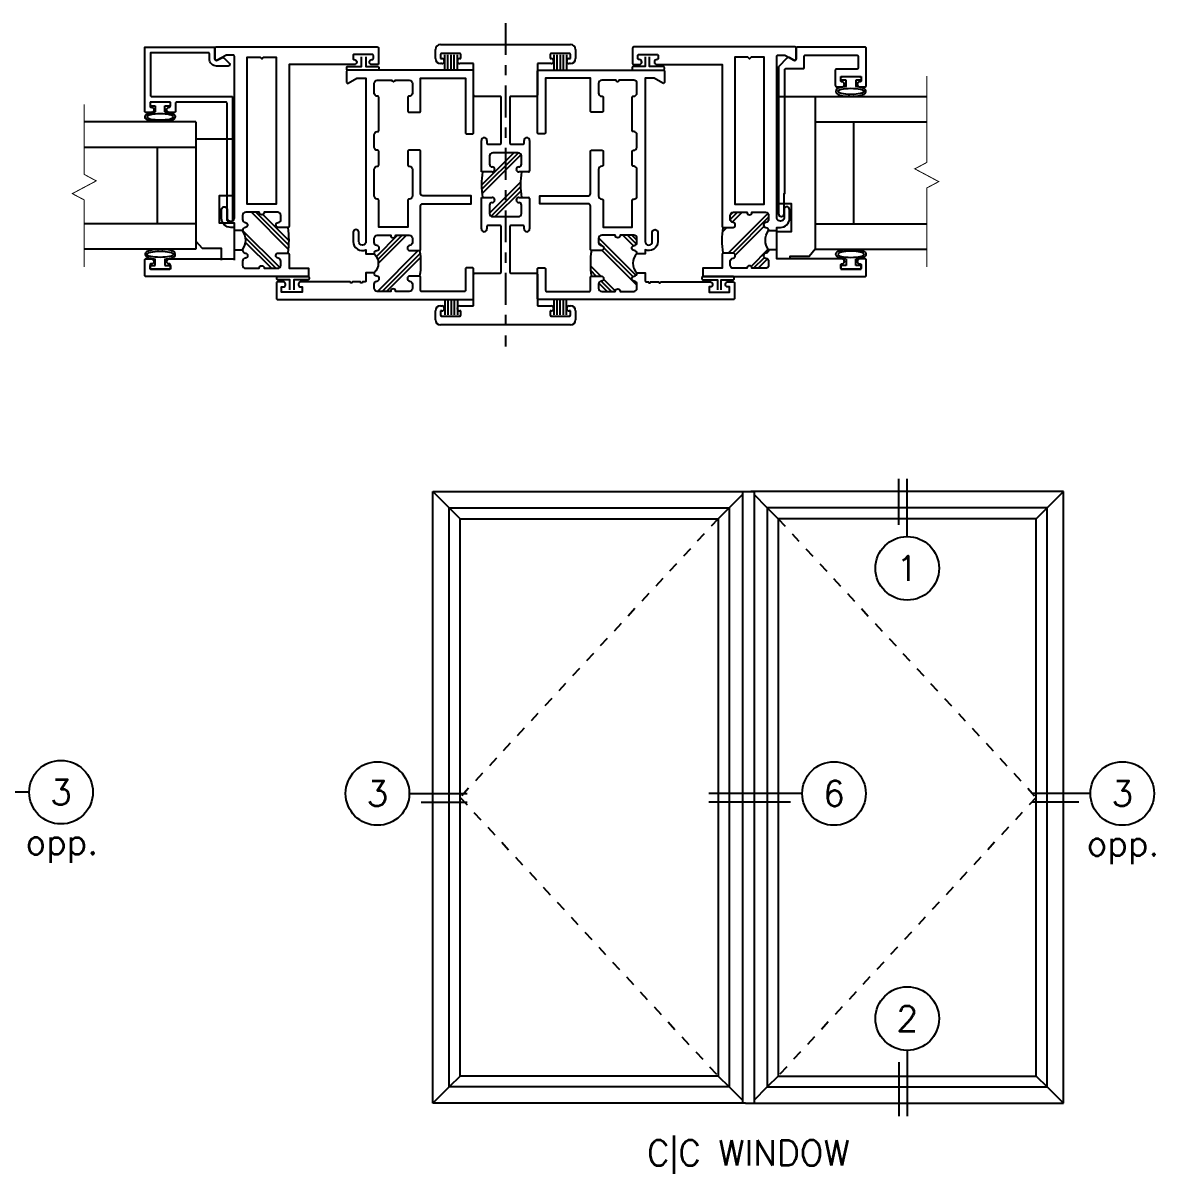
# Model space of a CAD drawing. Extents: x -2.1 to 55.9, y -1 to 38.1.
# Drawn here: x 16.57 to 27.67, y -0.98 to 10.3 of the extents above; entities that cross this region are included whole.
import ezdxf
from ezdxf.enums import TextEntityAlignment as Align

# ---------------------------------------------------------------- set-up
doc = ezdxf.new("R2010")
doc.units = 0
doc.header["$LTSCALE"] = 0.25
doc.header["$MEASUREMENT"] = 0
doc.linetypes.add('CENTER', pattern=[2, 1.25, -0.25, 0.25, -0.25])
doc.linetypes.add('HIDDEN', pattern=[0.375, 0.25, -0.125])
doc.layers.get('0').update_dxf_attribs({"linetype": 'CONTINUOUS'})
for name, color, linetype in [('CENTERLINE', 40, 'CENTER'), ('DIM', 7, 'CONTINUOUS'), ('ELEV_FRAME', 1, 'CONTINUOUS'), ('ELEV_VENT', 5, 'CONTINUOUS'), ('FRAME', 1, 'CONTINUOUS'), ('GLASS', 7, 'CONTINUOUS'), ('MISC', 7, 'CONTINUOUS'), ('SEAL', 7, 'CONTINUOUS'), ('TEXT', 7, 'CONTINUOUS'), ('VENT', 5, 'CONTINUOUS')]:
    doc.layers.add(name, color=color, linetype=linetype)
doc.styles.get("Standard").update_dxf_attribs({"font": 'simplex.shx'})

# ---------------------------------------------------------------- blocks, each defined once
blk = doc.blocks.new('05P86-BLOCK-IG')
h = blk.add_hatch()
h.set_pattern_fill('PLAST', angle=45, style=0)
h.paths.add_polyline_path([(0.544, 1.12, -1), (0.544, 1.17), (0.544, 1.302, 0.414214), (0.512, 1.333), (0.474, 1.333, 0.38311), (0.443, 1.305, -0.947716), (0.393, 1.308), (0.393, 1.403, 0.081165), (0.143, 1.403), (0.143, 1.308, -0.947716), (0.094, 1.305, 0.38311), (0.063, 1.333), (0.024, 1.333, 0.414214), (-0.007, 1.302), (-0.007, 1.17, -1), (-0.007, 1.12), (-0.007, 0.988, 0.414214), (0.024, 0.957), (0.063, 0.957, 0.38311), (0.094, 0.985, -0.898027), (0.143, 0.985, 0.38311), (0.174, 0.957, -0.436275), (0.363, 0.957, 0.38311), (0.394, 0.985, -0.898027), (0.443, 0.985, 0.38311), (0.474, 0.957), (0.512, 0.957, 0.414214), (0.544, 0.988)])
for points in [[(0.003, 1.852, 0.414214), (-0.007, 1.842), (-0.007, 1.423, 0.414214), (0.003, 1.413), (0.134, 1.413, -0.414214), (0.143, 1.403), (0.143, 1.308, -0.947716), (0.094, 1.305, 0.38311), (0.063, 1.333), (0.024, 1.333, 0.414214), (-0.007, 1.302), (-0.007, 1.17, -1), (-0.007, 1.12), (-0.007, 0.988, 0.414214), (0.024, 0.957), (0.063, 0.957, 0.38311), (0.094, 0.985, -0.898027), (0.143, 0.985, 0.38311), (0.174, 0.957), (0.174, 0.877), (0.097, 0.877, 0.414214), (0.086, 0.867), (0.086, 0.847, -0.331679), (0.084, 0.843, 0.745356), (0.084, 0.824, -0.331679), (0.086, 0.82), (0.086, 0.747, -0.331679), (0.084, 0.743, 0.745356), (0.084, 0.724, -0.331679), (0.086, 0.72), (0.086, 0.244, -1.19356), (0.037, 0.244), (0.037, 0.25), (-0.014, 0.25), (-0.014, 0.05), (0.037, 0.05), (0.037, 0.074, -0.596863), (0.086, 0.074), (0.086, 0.01, -0.414214), (0.076, 0), (-0.076, 0, -0.414214), (-0.087, 0.01), (-0.087, 1.922, -0.414214), (-0.076, 1.932), (0.215, 1.932, -0.414214), (0.226, 1.922), (0.226, 1.862, -0.414214), (0.215, 1.852)], [(1.377, 1.298, -0.414214), (1.367, 1.288), (1.23, 1.288, -0.414214), (1.221, 1.298), (1.221, 1.302, 0.414214), (1.19, 1.333), (0.93, 1.333, 0.414214), (0.898, 1.302), (0.898, 1.298, -0.414214), (0.889, 1.288), (0.623, 1.288), (0.623, 1.002), (0.889, 1.002, -0.414214), (0.898, 0.992), (0.898, 0.988, 0.414214), (0.93, 0.957), (1.19, 0.957, 0.414214), (1.221, 0.988), (1.221, 0.992, -0.414214), (1.23, 1.002), (1.367, 1.002, -0.414214), (1.377, 0.992), (1.377, 0.988, 0.414214), (1.407, 0.957), (1.529, 0.957, 0.414214), (1.56, 0.988), (1.56, 0.992, -0.414214), (1.569, 1.002), (1.897, 1.002, -0.414214), (1.907, 0.992), (1.907, 0.988, 0.414214), (1.938, 0.957), (2.032, 0.957, 0.414214), (2.064, 0.988), (2.064, 1.132, -1), (2.064, 1.162), (2.064, 1.302, 0.414214), (2.032, 1.333), (1.938, 1.333, 0.414214), (1.907, 1.302), (1.907, 1.298, -0.414214), (1.897, 1.288), (1.76, 1.288, -0.414214), (1.75, 1.298), (1.75, 1.403, -0.414214), (1.76, 1.413), (2.084, 1.413), (2.084, 1.852), (1.549, 1.852, -0.414214), (1.539, 1.862), (1.539, 1.922, -0.414214), (1.549, 1.932), (2.154, 1.932, -0.414214), (2.163, 1.922), (2.163, 0.697, -0.414214), (2.154, 0.687), (2.042, 0.687, -0.57735), (2.034, 0.702), (2.084, 0.788), (2.084, 0.877), (0.483, 0.877, 1), (0.483, 0.806), (0.567, 0.806, -1.178959), (0.567, 0.752), (0.483, 0.752, -0.536675), (0.401, 0.877), (0.363, 0.877), (0.363, 0.957, 0.38311), (0.394, 0.985, -0.898027), (0.443, 0.985, 0.38311), (0.474, 0.957), (0.512, 0.957, 0.414214), (0.544, 0.988), (0.544, 1.12, -1), (0.544, 1.17), (0.544, 1.302, 0.414214), (0.512, 1.333), (0.474, 1.333, 0.38311), (0.443, 1.305, -0.947716), (0.393, 1.308), (0.393, 1.403, -0.414214), (0.404, 1.413), (0.832, 1.413, 0.414214), (0.852, 1.433), (0.852, 1.909), (0.932, 1.909), (0.932, 1.433, 0.414214), (0.952, 1.413), (1.367, 1.413, -0.414214), (1.377, 1.403)]]:
    blk.add_lwpolyline(points, format="xyb", close=True)
at = {"color": 7}
for centre, radius, start, end in [((0.269, 0.638), 0.775, 80.7195, 99.2805), ((0.269, 0.869), 0.129, 42.8591, 137.1409)]:
    blk.add_arc(centre, radius, start, end, dxfattribs=at)
blk = doc.blocks.new('05P11-Z-BAR')
h = blk.add_hatch()
h.set_pattern_fill('PLAST', angle=45, style=0)
h.set_pattern_definition([(45, (-0.3846, -1e-07), (-0.176777, 0.176777), []), (45, (-0.4067, 0.0221), (-0.176777, 0.176777), []), (45, (-0.4288, 0.0442), (-0.176777, 0.176777), [])])
h.paths.add_polyline_path([(0.006, 1.12, -0.414214), (-0.018, 1.145, -0.414214), (0.006, 1.17), (0.006, 1.302, 0.414214), (-0.025, 1.333), (-0.063, 1.333, 0.38311), (-0.094, 1.305, -0.947716), (-0.143, 1.308), (-0.143, 1.403, 0.087329), (-0.394, 1.403), (-0.394, 1.308, -1), (-0.443, 1.308, 0.352985), (-0.473, 1.333), (-0.512, 1.333, 0.414214), (-0.544, 1.302), (-0.544, 1.17, -0.414214), (-0.518, 1.145, -0.414214), (-0.544, 1.12), (-0.544, 0.988, 0.414214), (-0.512, 0.957), (-0.474, 0.957, 0.38311), (-0.443, 0.985, -0.898027), (-0.394, 0.985, 0.38311), (-0.363, 0.957, -0.325577), (-0.174, 0.957, 0.363634), (-0.143, 0.982, -0.947716), (-0.094, 0.985, 0.38311), (-0.063, 0.957), (-0.025, 0.957, 0.414214), (0.006, 0.988)])
blk.add_line((-0.087, 0.877), (-0.087, 0.877))
for points in [[(-2.164, 2.28, -0.414214), (-2.154, 2.29), (-2.001, 2.29, -0.414214), (-1.991, 2.28), (-1.991, 2.226, -1), (-2.041, 2.226), (-2.041, 2.23, 0.414214), (-2.051, 2.24), (-2.081, 2.24, 0.414214), (-2.091, 2.23), (-2.091, 2.05, 0.414214), (-2.081, 2.04), (-2.051, 2.04, 0.414214), (-2.041, 2.05), (-2.041, 2.051, -1), (-1.991, 2.051), (-1.991, 1.413), (-0.403, 1.413, -0.414214), (-0.394, 1.403), (-0.394, 1.306, -0.888834), (-0.443, 1.306, 0.377258), (-0.474, 1.333), (-0.512, 1.333, 0.414214), (-0.544, 1.302), (-0.544, 1.17, -1), (-0.544, 1.12), (-0.544, 0.988, 0.414214), (-0.512, 0.957), (-0.474, 0.957, 0.383109), (-0.443, 0.985, -0.898027), (-0.394, 0.985, 0.38311), (-0.363, 0.957), (-0.363, 0.877), (-0.394, 0.877), (-0.394, 0.842, -0.414214), (-0.483, 0.752), (-0.571, 0.752, -1), (-0.571, 0.806), (-0.486, 0.806, 0.859155), (-0.486, 0.877), (-2.074, 0.877, 0.414214), (-2.084, 0.867), (-2.084, 0.797, 0.131652), (-2.082, 0.792), (-2.035, 0.709, -0.577353), (-2.048, 0.687), (-2.154, 0.687, -0.414214), (-2.164, 0.697), (-2.164, 2.28)], [(-0.025, 0.957, 0.414214), (0.006, 0.988), (0.006, 1.12, -1), (0.006, 1.17), (0.006, 1.302, 0.414214), (-0.025, 1.333), (-0.063, 1.333, 0.38311), (-0.094, 1.305, -0.947716), (-0.143, 1.308), (-0.143, 1.403, -0.414214), (-0.133, 1.413), (0.006, 1.413), (0.006, 1.603), (0.086, 1.603), (0.086, 0.01, -0.414214), (0.077, 0), (-0.077, 0, -0.414214), (-0.087, 0.01), (-0.087, 0.064, -1), (-0.037, 0.064), (-0.037, 0.06, 0.414214), (-0.027, 0.05), (0.003, 0.05, 0.414214), (0.014, 0.06), (0.014, 0.24, 0.414214), (0.003, 0.25), (-0.027, 0.25, 0.414214), (-0.037, 0.24), (-0.037, 0.239, -1), (-0.087, 0.239), (-0.087, 0.877), (-0.174, 0.877), (-0.174, 0.957, 0.363634), (-0.143, 0.982, -0.947716), (-0.094, 0.985, 0.38311), (-0.063, 0.957), (-0.025, 0.957)]]:
    blk.add_lwpolyline(points, format="xyb")
blk.add_lwpolyline([(-2.063, 1.16), (-2.063, 1.288), (-0.623, 1.288), (-0.623, 1.002), (-2.063, 1.002), (-2.063, 1.129), (-2.048, 1.145)], close=True)
at = {"color": 7}
for centre, radius, start, end in [((-0.269, 0.638), 0.775, 80.7195, 99.2805), ((-0.269, 0.828), 0.16, 53.9319, 126.0681)]:
    blk.add_arc(centre, radius, start, end, dxfattribs=at)
blk = doc.blocks.new('05P10-1.5in_GLASS_STOP')
for p, q in [((-1.838, 0.25), (-1.873, 0.25)), ((-1.873, 0.25), (-1.873, 0.05)), ((-1.838, 0.197), (-1.838, 0.25)), ((-0.022, 0.197), (-0.022, 0.25)), ((-0.022, 0.25), (0.013, 0.25)), ((0.013, 0.25), (0.013, 0.05)), ((-1.776, 0.197), (-1.838, 0.197)), ((-0.084, 0.197), (-0.022, 0.197)), ((-1.873, 0.05), (-1.838, 0.05)), ((-1.838, 0.05), (-1.838, 0.102)), ((-1.838, 0.102), (-1.776, 0.102)), ((-0.022, 0.102), (-0.084, 0.102)), ((-0.022, 0.05), (-0.022, 0.102)), ((0.013, 0.05), (-0.022, 0.05))]:
    blk.add_line(p, q)
blk.add_lwpolyline([(-1.823, 0.239), (-1.823, 0.24, 0.414214), (-1.833, 0.25), (-1.858, 0.25, 0.414214), (-1.873, 0.235), (-1.873, 0.065, 0.414214), (-1.858, 0.05), (-1.833, 0.05, 0.414214), (-1.823, 0.06), (-1.823, 0.064, -0.414214), (-1.799, 0.089), (-1.798, 0.089, -0.414214), (-1.773, 0.064), (-1.773, 0.015, -0.414214), (-1.788, 0), (-2.153, 0, -0.414214), (-2.163, 0.01), (-2.163, 0.677, -0.414214), (-2.153, 0.687), (-2.047, 0.687, 0.57735), (-2.035, 0.709), (-2.057, 0.748, -0.339454), (-2.053, 0.778), (-1.974, 0.857, -0.198912), (-1.967, 0.86), (-0.529, 0.86, -0.414214), (-0.502, 0.833), (-0.502, 0.832, -0.414214), (-0.529, 0.805), (-0.727, 0.805), (-0.727, 0.798), (-1.942, 0.798, 0.414214), (-1.952, 0.788), (-1.952, 0.617, -0.414214), (-1.962, 0.607), (-2.073, 0.607, 0.414214), (-2.083, 0.597), (-2.083, 0.09, 0.414214), (-2.073, 0.08), (-1.956, 0.08, 0.414214), (-1.946, 0.09), (-1.946, 0.293, -0.414214), (-1.936, 0.303), (-1.788, 0.303, -0.414214), (-1.773, 0.288), (-1.773, 0.239, -0.414214), (-1.798, 0.214), (-1.799, 0.214, -0.414214)], format="xyb", close=True)
at = {"extrusion": (0, 0, -1)}
blk.add_ellipse((-1.729, 0.15), major_axis=(0, 0.129), ratio=0.232303, dxfattribs=at)
blk.add_ellipse((-0.131, 0.15), major_axis=(0, 0.129), ratio=0.232303)
for points in [[(-1.776, 0.197), (-1.774, 0.219), (-1.771, 0.239), (-1.762, 0.269), (-1.758, 0.28), (-1.745, 0.294), (-1.737, 0.298), (-1.729, 0.298), (-1.718, 0.298), (-1.71, 0.292), (-1.701, 0.279), (-1.697, 0.272), (-1.687, 0.244), (-1.683, 0.215), (-1.678, 0.136), (-1.682, 0.085), (-1.694, 0.034), (-1.698, 0.022), (-1.714, 0.005), (-1.728, 0), (-1.749, 0.008), (-1.754, 0.016), (-1.762, 0.032), (-1.765, 0.041), (-1.772, 0.067), (-1.774, 0.084), (-1.776, 0.102)], [(-0.084, 0.197), (-0.086, 0.219), (-0.089, 0.239), (-0.098, 0.269), (-0.102, 0.28), (-0.115, 0.294), (-0.123, 0.298), (-0.131, 0.298), (-0.142, 0.298), (-0.15, 0.292), (-0.159, 0.279), (-0.163, 0.272), (-0.173, 0.244), (-0.177, 0.215), (-0.182, 0.136), (-0.178, 0.085), (-0.166, 0.034), (-0.162, 0.022), (-0.146, 0.005), (-0.132, 0), (-0.111, 0.008), (-0.106, 0.016), (-0.098, 0.032), (-0.095, 0.041), (-0.088, 0.067), (-0.086, 0.084), (-0.084, 0.102)]]:
    blk.add_open_spline(points, degree=3, knots=[5.075676, 5.075676, 5.075676, 5.075676, 5.596595, 5.596595, 6.055763, 6.055763, 6.283185, 6.283185, 6.283185, 6.572914, 6.572914, 6.862642, 6.862642, 7.608886, 7.608886, 8.676451, 8.676451, 9.18434, 9.18434, 9.518242, 9.518242, 9.852144, 9.852144, 10.186046, 10.186046, 10.631436, 10.631436, 10.631436, 10.631436])
blk = doc.blocks.new('05P94 I-MULL')
h = blk.add_hatch()
h.set_pattern_fill('PLAST', angle=45, style=0)
h.set_pattern_definition([(45, (-7.51987, -8.9998), (-0.1767767, 0.1767767), []), (45, (-7.54197, -8.9777), (-0.1767767, 0.1767767), []), (45, (-7.56406, -8.9556), (-0.1767767, 0.1767767), [])])
h.paths.add_polyline_path([(0.156, 1.4895, 0.4142136), (0.146, 1.4995), (0.1309, 1.4995, -0.4142136), (0.106, 1.5244), (0.106, 1.5246, -0.4142136), (0.1309, 1.5495), (0.131, 1.5495, 0.4142136), (0.156, 1.5745), (0.156, 1.6565, 0.4142136), (0.125, 1.6875), (0, 1.6875), (-0.125, 1.6875, 0.4142136), (-0.156, 1.6565), (-0.156, 1.5745, 0.4142136), (-0.131, 1.5495), (-0.1309, 1.5495, -0.4142136), (-0.106, 1.5246), (-0.106, 1.5244, -0.4142136), (-0.1309, 1.4995), (-0.226, 1.4995, 0.0811649), (-0.226, 1.2495), (-0.1309, 1.2495, -0.4142136), (-0.106, 1.2246), (-0.106, 1.2244, -0.4142136), (-0.1309, 1.1995), (-0.131, 1.1995, 0.4142136), (-0.156, 1.1745), (-0.156, 1.0925, 0.4142136), (-0.125, 1.0615), (0, 1.0615), (0.125, 1.0615, 0.4142136), (0.156, 1.0925), (0.156, 1.1745, 0.4142136), (0.131, 1.1995), (0.1309, 1.1995, -0.4142136), (0.106, 1.2244), (0.106, 1.2246, -0.4142136), (0.1309, 1.2495), (0.146, 1.2495, 0.4142136), (0.156, 1.2595, -0.0888896)])
for p, q in [((-0.637, 2.749), (0, 2.749)), ((0, 2.749), (0.637, 2.749)), ((-0.687, 2.612), (-0.687, 2.699)), ((-0.637, 2.652), (-0.637, 2.612)), ((-0.637, 2.612), (-0.6229, 2.612)), ((-0.447, 2.662), (-0.627, 2.662)), ((-0.4481, 2.612), (-0.437, 2.612)), ((-0.437, 2.612), (-0.437, 2.652)), ((0.437, 2.652), (0.437, 2.612)), ((0.437, 2.612), (0.4481, 2.612)), ((0.627, 2.662), (0.447, 2.662)), ((0.6229, 2.612), (0.637, 2.612)), ((0.637, 2.612), (0.637, 2.652)), ((0.687, 2.699), (0.687, 2.612)), ((-0.6229, 2.562), (-0.637, 2.562)), ((-0.598, 2.5871), (-0.598, 2.5869)), ((-0.473, 2.5869), (-0.473, 2.5871)), ((-0.313, 2.562), (-0.4481, 2.562)), ((-0.313, 2.251), (-0.313, 2.562)), ((0.4481, 2.562), (0.313, 2.562)), ((0.313, 2.562), (0.313, 2.251)), ((0.473, 2.5871), (0.473, 2.5869)), ((0.598, 2.5869), (0.598, 2.5871)), ((0.637, 2.562), (0.6229, 2.562)), ((-0.053, 2.241), (-0.303, 2.241)), ((-0.043, 1.7835), (-0.043, 2.231)), ((0.043, 2.231), (0.043, 1.7835)), ((0.303, 2.241), (0.053, 2.241)), ((-0.236, 1.5095), (-0.236, 1.8085)), ((-0.209, 1.8355), (-0.209, 1.8355)), ((-0.182, 1.8085), (-0.182, 1.7835)), ((0.182, 1.7835), (0.182, 1.8085)), ((0.209, 1.8355), (0.209, 1.8355)), ((0.236, 1.8085), (0.236, 1.5095)), ((-0.172, 1.7735), (-0.053, 1.7735)), ((0.053, 1.7735), (0.172, 1.7735)), ((-0.156, 1.6565), (-0.156, 1.5745)), ((0, 1.6875), (-0.125, 1.6875)), ((0.125, 1.6875), (0, 1.6875)), ((0.156, 1.5745), (0.156, 1.6565)), ((-0.236, 1.4995), (-0.236, 1.5095)), ((-0.146, 1.4995), (-0.236, 1.4995)), ((-0.1309, 1.4995), (-0.146, 1.4995)), ((-0.131, 1.5495), (-0.1309, 1.5495)), ((-0.106, 1.5246), (-0.106, 1.5244)), ((0.106, 1.5244), (0.106, 1.5246)), ((0.1309, 1.5495), (0.131, 1.5495)), ((0.226, 1.4995), (0.1309, 1.4995)), ((-0.236, 0.9405), (-0.236, 1.2495)), ((-0.236, 1.2495), (-0.1309, 1.2495)), ((0.1309, 1.2495), (0.226, 1.2495)), ((-0.156, 1.1745), (-0.156, 1.0925)), ((-0.1309, 1.1995), (-0.131, 1.1995)), ((-0.106, 1.2246), (-0.106, 1.2244)), ((0.106, 1.2244), (0.106, 1.2246)), ((0.131, 1.1995), (0.1309, 1.1995)), ((0.156, 1.0925), (0.156, 1.1745)), ((0.236, 1.2395), (0.236, 0.9405)), ((-0.125, 1.0615), (0, 1.0615)), ((0, 1.0615), (0.125, 1.0615)), ((-0.209, 0.9135), (-0.209, 0.9135)), ((-0.209, 0.9135), (-0.209, 0.9135)), ((-0.182, 0.9655), (-0.182, 0.9405)), ((-0.053, 0.9755), (-0.172, 0.9755)), ((-0.043, 0.518), (-0.043, 0.9655)), ((0.043, 0.9655), (0.043, 0.518)), ((0.172, 0.9755), (0.053, 0.9755)), ((0.182, 0.9405), (0.182, 0.9655)), ((0.209, 0.9135), (0.209, 0.9135)), ((-0.313, 0.187), (-0.313, 0.498)), ((-0.303, 0.508), (-0.053, 0.508)), ((0.053, 0.508), (0.303, 0.508)), ((0.313, 0.498), (0.313, 0.187)), ((-0.687, 0.05), (-0.687, 0.137)), ((-0.637, 0.187), (-0.6229, 0.187)), ((-0.6229, 0.137), (-0.637, 0.137)), ((-0.637, 0.137), (-0.637, 0.097)), ((-0.598, 0.1621), (-0.598, 0.1619)), ((-0.473, 0.1619), (-0.473, 0.1621)), ((-0.4481, 0.187), (-0.313, 0.187)), ((-0.437, 0.137), (-0.4481, 0.137)), ((-0.437, 0.097), (-0.437, 0.137)), ((0.313, 0.187), (0.4481, 0.187)), ((0.4481, 0.137), (0.437, 0.137)), ((0.437, 0.137), (0.437, 0.097)), ((0.473, 0.1621), (0.473, 0.1619)), ((0.598, 0.1619), (0.598, 0.1621)), ((0.6229, 0.187), (0.637, 0.187)), ((0.637, 0.137), (0.6229, 0.137)), ((0.637, 0.097), (0.637, 0.137)), ((0.687, 0.137), (0.687, 0.05)), ((0, 0), (-0.637, 0)), ((-0.627, 0.087), (-0.447, 0.087)), ((0.637, 0), (0, 0)), ((0.447, 0.087), (0.627, 0.087))]:
    blk.add_line(p, q)
for centre, radius, start, end in [((-0.637, 2.699), 0.05, 90, 180), ((0.637, 2.699), 0.05, 360, 90), ((-0.637, 2.612), 0.05, 180, 270), ((-0.627, 2.652), 0.01, 90, 180), ((-0.6229, 2.5871), 0.0249, 0, 90), ((-0.4481, 2.5871), 0.0249, 90, 180), ((-0.447, 2.652), 0.01, 0, 90), ((0.447, 2.652), 0.01, 90, 180), ((0.4481, 2.5871), 0.0249, 360, 90), ((0.6229, 2.5871), 0.0249, 90, 180), ((0.627, 2.652), 0.01, 0, 90), ((0.637, 2.612), 0.05, 270, 0), ((-0.6229, 2.5869), 0.0249, 270, 360), ((-0.4481, 2.5869), 0.0249, 180, 270), ((0.4481, 2.5869), 0.0249, 270, 0), ((0.6229, 2.5869), 0.0249, 180, 270), ((-0.303, 2.251), 0.01, 180, 270), ((-0.053, 2.231), 0.01, 0, 90), ((0.053, 2.231), 0.01, 90, 180), ((0.303, 2.251), 0.01, 270, 360), ((-0.209, 1.8085), 0.027, 90, 180), ((-0.209, 1.8085), 0.027, 360, 90), ((0.209, 1.8085), 0.027, 90, 180), ((0.209, 1.8085), 0.027, 360, 90), ((-0.172, 1.7835), 0.01, 180, 270), ((-0.053, 1.7835), 0.01, 270, 0), ((0.053, 1.7835), 0.01, 180, 270), ((0.172, 1.7835), 0.01, 270, 360), ((-0.125, 1.6565), 0.031, 90, 180), ((0.125, 1.6565), 0.031, 0, 90), ((-0.131, 1.5745), 0.025, 180, 270), ((-0.1309, 1.5246), 0.0249, 360, 90), ((-0.1309, 1.5244), 0.0249, 270, 0), ((0.1309, 1.5246), 0.0249, 90, 180), ((0.1309, 1.5244), 0.0249, 180, 270), ((0.131, 1.5745), 0.025, 270, 0), ((0.226, 1.5095), 0.01, 270, 360), ((-0.1309, 1.2246), 0.0249, 0, 90), ((0.1309, 1.2246), 0.0249, 90, 180), ((0.226, 1.2395), 0.01, 0, 90), ((-0.131, 1.1745), 0.025, 90, 180), ((-0.1309, 1.2244), 0.0249, 270, 360), ((0.1309, 1.2244), 0.0249, 180, 270), ((0.131, 1.1745), 0.025, 0, 90), ((-0.125, 1.0925), 0.031, 180, 270), ((0.125, 1.0925), 0.031, 270, 360), ((-0.209, 0.9405), 0.027, 180, 270), ((-0.209, 0.9405), 0.027, 270, 0), ((-0.172, 0.9655), 0.01, 90, 180), ((-0.053, 0.9655), 0.01, 360, 90), ((0.053, 0.9655), 0.01, 90, 180), ((0.172, 0.9655), 0.01, 360, 90), ((0.209, 0.9405), 0.027, 180, 270), ((0.209, 0.9405), 0.027, 270, 0), ((-0.303, 0.498), 0.01, 90, 180), ((-0.053, 0.518), 0.01, 270, 360), ((0.053, 0.518), 0.01, 180, 270), ((0.303, 0.498), 0.01, 0, 90), ((-0.637, 0.137), 0.05, 90, 180), ((-0.6229, 0.1621), 0.0249, 0, 90), ((-0.6229, 0.1619), 0.0249, 270, 0), ((-0.4481, 0.1621), 0.0249, 90, 180), ((-0.4481, 0.1619), 0.0249, 180, 270), ((0.4481, 0.1621), 0.0249, 0, 90), ((0.4481, 0.1619), 0.0249, 270, 360), ((0.6229, 0.1621), 0.0249, 90, 180), ((0.6229, 0.1619), 0.0249, 180, 270), ((0.637, 0.137), 0.05, 360, 90), ((-0.637, 0.05), 0.05, 180, 270), ((-0.627, 0.097), 0.01, 180, 270), ((-0.447, 0.097), 0.01, 270, 360), ((0.447, 0.097), 0.01, 180, 270), ((0.627, 0.097), 0.01, 270, 0), ((0.637, 0.05), 0.05, 270, 0)]:
    blk.add_arc(centre, radius, start, end)
at = {"color": 7}
for centre, radius, start, end in [((0.539, 1.3745), 0.7751, 170.71953, 189.28047), ((0.7978, 1.3745), 0.652, 168.94662, 191.05338)]:
    blk.add_arc(centre, radius, start, end, dxfattribs=at)
blk = doc.blocks.new('250-I-MULLIONS')
blk.add_blockref('05P94 I-MULL', (0, 0))
blk = doc.blocks.new('05P12-1.25in_GLASS_STOP')
for p, q in [((-1.588, 0.25), (-1.624, 0.25)), ((-1.624, 0.25), (-1.624, 0.05)), ((-1.588, 0.197), (-1.588, 0.25)), ((-0.022, 0.197), (-0.022, 0.25)), ((-0.022, 0.25), (0.013, 0.25)), ((0.013, 0.25), (0.013, 0.05)), ((-1.526, 0.197), (-1.588, 0.197)), ((-0.084, 0.197), (-0.022, 0.197)), ((-1.624, 0.05), (-1.588, 0.05)), ((-1.588, 0.05), (-1.588, 0.102)), ((-1.588, 0.102), (-1.526, 0.102)), ((-0.022, 0.102), (-0.084, 0.102)), ((-0.022, 0.05), (-0.022, 0.102)), ((0.013, 0.05), (-0.022, 0.05))]:
    blk.add_line(p, q)
blk.add_lwpolyline([(-1.573, 0.24, 0.414214), (-1.583, 0.25), (-1.614, 0.25, 0.414214), (-1.624, 0.24), (-1.624, 0.06, 0.414214), (-1.614, 0.05), (-1.583, 0.05, 0.414214), (-1.573, 0.06), (-1.573, 0.063, -0.414214), (-1.548, 0.088), (-1.548, 0.088, -0.414214), (-1.523, 0.063), (-1.523, 0.01, -0.414214), (-1.533, 0), (-2.163, 0), (-2.163, 0.677, -0.414214), (-2.154, 0.687), (-2.047, 0.687, 0.57735), (-2.034, 0.709), (-2.059, 0.754, -0.339454), (-2.057, 0.773), (-2.002, 0.828, -0.668179), (-1.977, 0.817), (-1.977, 0.702, -0.414214), (-2.047, 0.632), (-2.098, 0.632, 0.414214), (-2.108, 0.622), (-2.108, 0.055), (-1.688, 0.055, 0.414214), (-1.679, 0.065), (-1.679, 0.85, -0.414214), (-1.669, 0.86), (-0.474, 0.86, -0.414214), (-0.447, 0.833), (-0.447, 0.832, -0.414214), (-0.474, 0.805), (-1.614, 0.805, 0.414214), (-1.624, 0.795), (-1.624, 0.31, 0.414214), (-1.614, 0.3), (-1.533, 0.3, -0.414214), (-1.523, 0.29), (-1.523, 0.238, -0.414214), (-1.548, 0.213), (-1.548, 0.213, -0.414214), (-1.573, 0.238)], format="xyb", close=True)
at = {"extrusion": (0, 0, -1)}
blk.add_ellipse((-1.479, 0.15), major_axis=(0, 0.129), ratio=0.232303, dxfattribs=at)
blk.add_ellipse((-0.131, 0.15), major_axis=(0, 0.129), ratio=0.232303)
for points in [[(-1.526, 0.197), (-1.524, 0.219), (-1.521, 0.239), (-1.512, 0.269), (-1.508, 0.28), (-1.495, 0.294), (-1.487, 0.298), (-1.479, 0.298), (-1.468, 0.298), (-1.46, 0.292), (-1.451, 0.279), (-1.447, 0.272), (-1.437, 0.244), (-1.433, 0.215), (-1.428, 0.136), (-1.432, 0.085), (-1.444, 0.034), (-1.448, 0.022), (-1.464, 0.005), (-1.478, 0), (-1.499, 0.008), (-1.504, 0.016), (-1.512, 0.032), (-1.515, 0.041), (-1.522, 0.067), (-1.524, 0.084), (-1.526, 0.102)], [(-0.084, 0.197), (-0.086, 0.219), (-0.089, 0.239), (-0.098, 0.269), (-0.102, 0.28), (-0.115, 0.294), (-0.123, 0.298), (-0.131, 0.298), (-0.142, 0.298), (-0.15, 0.292), (-0.159, 0.279), (-0.163, 0.272), (-0.173, 0.244), (-0.177, 0.215), (-0.182, 0.136), (-0.178, 0.085), (-0.166, 0.034), (-0.162, 0.022), (-0.146, 0.005), (-0.132, 0), (-0.111, 0.008), (-0.106, 0.016), (-0.098, 0.032), (-0.095, 0.041), (-0.088, 0.067), (-0.086, 0.084), (-0.084, 0.102)]]:
    blk.add_open_spline(points, degree=3, knots=[5.075676, 5.075676, 5.075676, 5.075676, 5.596595, 5.596595, 6.055763, 6.055763, 6.283185, 6.283185, 6.283185, 6.572914, 6.572914, 6.862642, 6.862642, 7.608886, 7.608886, 8.676451, 8.676451, 9.18434, 9.18434, 9.518242, 9.518242, 9.852144, 9.852144, 10.186046, 10.186046, 10.631436, 10.631436, 10.631436, 10.631436])

msp = doc.modelspace()

# ---------------------------------------------------------------- linework, layer by layer
at = {"layer": 'CENTERLINE'}
msp.add_line((21.299, 10.302), (21.299, 7.129), dxfattribs=at)
at = {"layer": 'DIM'}
for p, q in [((24.335, 9.583), (24.335, 8.083)), ((24.71, 9.333), (24.71, 8.333))]:
    msp.add_line(p, q, dxfattribs=at)
at = {"layer": 'ELEV_FRAME'}
for p, q in [((20.586, -0.291), (20.586, 5.709)), ((20.586, 5.709), (23.652, 5.709)), ((20.586, 5.709), (20.747, 5.548)), ((23.491, 5.548), (23.621, 5.678)), ((23.621, 5.709), (23.621, -0.291)), ((23.652, 5.709), (23.735, 5.709)), ((26.77, 5.709), (23.704, 5.709)), ((23.735, 5.709), (23.735, -0.291)), ((23.865, 5.548), (23.735, 5.678)), ((26.77, 5.709), (26.609, 5.548)), ((26.77, -0.291), (26.77, 5.709)), ((20.586, -0.291), (20.747, -0.13)), ((23.621, -0.26), (23.491, -0.13)), ((23.735, -0.26), (23.865, -0.13)), ((26.77, -0.291), (26.609, -0.13)), ((23.652, -0.291), (20.586, -0.291)), ((23.652, -0.291), (23.704, -0.291)), ((23.704, -0.291), (26.77, -0.291))]:
    msp.add_line(p, q, dxfattribs=at)
for points in [[(20.747, -0.13), (20.747, 5.548), (23.491, 5.548), (23.491, -0.13)], [(26.609, -0.13), (26.609, 5.548), (23.865, 5.548), (23.865, -0.13)]]:
    msp.add_lwpolyline(points, close=True, dxfattribs=at)
at = {"layer": 'ELEV_VENT'}
for p, q in [((20.854, 5.441), (20.747, 5.548)), ((23.383, 5.441), (23.491, 5.548)), ((23.972, 5.441), (23.865, 5.548)), ((26.501, 5.441), (26.609, 5.548)), ((20.854, -0.023), (20.747, -0.13)), ((23.383, -0.023), (23.491, -0.13)), ((23.972, -0.023), (23.865, -0.13)), ((26.501, -0.023), (26.609, -0.13))]:
    msp.add_line(p, q, dxfattribs=at)
for points in [[(20.854, -0.023), (20.854, 5.441), (23.383, 5.441), (23.383, -0.023)], [(26.501, -0.023), (26.501, 5.441), (23.972, 5.441), (23.972, -0.023)]]:
    msp.add_lwpolyline(points, close=True, dxfattribs=at)
at = {"layer": 'GLASS', "linetype": 'Continuous'}
for p, q in [((24.335, 9.583), (25.433, 9.583)), ((18.264, 9.333), (17.17, 9.333)), ((24.335, 9.333), (25.433, 9.333)), ((18.264, 9.083), (17.17, 9.083)), ((18.264, 8.333), (17.17, 8.333)), ((24.335, 8.333), (25.433, 8.333)), ((18.264, 8.083), (17.17, 8.083)), ((24.335, 8.083), (25.433, 8.083))]:
    msp.add_line(p, q, dxfattribs=at)
at = {"layer": 'GLASS', "const_width": 0.0094}
for points in [[(25.429, 9.784), (25.429, 8.935), (25.311, 8.872), (25.546, 8.747), (25.429, 8.685), (25.429, 7.911)], [(17.17, 9.504), (17.17, 8.817), (17.287, 8.754), (17.052, 8.629), (17.17, 8.567), (17.17, 7.911)]]:
    msp.add_lwpolyline(points, dxfattribs=at)
at = {"layer": 'MISC', "linetype": 'HIDDEN'}
for p, q in [((23.383, 5.441), (20.854, 2.709)), ((23.972, 5.441), (26.501, 2.709)), ((20.854, 2.709), (23.383, -0.023)), ((26.501, 2.709), (23.972, -0.023))]:
    msp.add_line(p, q, dxfattribs=at)
at = {"layer": 'MISC', "linetype": 'Continuous'}
for points in [[(19.929, 9.969), (19.929, 9.876), (20.048, 9.876, -0.414214), (20.058, 9.866), (20.058, 9.851, -0.414214), (20.048, 9.841), (19.752, 9.841, -0.414214), (19.742, 9.851), (19.742, 9.866, -0.414214), (19.752, 9.876), (19.887, 9.876), (19.887, 9.969)], [(22.669, 9.969), (22.669, 9.876), (22.55, 9.876, 0.414214), (22.54, 9.866), (22.54, 9.851, 0.414214), (22.55, 9.841), (22.846, 9.841, 0.414214), (22.856, 9.851), (22.856, 9.866, 0.414214), (22.846, 9.876), (22.712, 9.876), (22.712, 9.969)], [(19.185, 7.687), (19.185, 7.783), (19.067, 7.783, -0.414214), (19.057, 7.793), (19.057, 7.806, -0.414214), (19.067, 7.816), (19.363, 7.816, -0.414214), (19.373, 7.806)], [(19.373, 7.806), (19.373, 7.793, -0.414214), (19.363, 7.783), (19.223, 7.783), (19.223, 7.687)], [(23.414, 7.687), (23.414, 7.783), (23.531, 7.783, 0.414214), (23.541, 7.793), (23.541, 7.806, 0.414214), (23.531, 7.816), (23.235, 7.816, 0.414214), (23.225, 7.806)], [(23.225, 7.806), (23.225, 7.793, 0.414214), (23.235, 7.783), (23.376, 7.783), (23.376, 7.687)]]:
    msp.add_lwpolyline(points, format="xyb", dxfattribs=at)
at = {"layer": 'MISC'}
for points in [[(23.958, 8.046), (23.958, 8.257), (24.103, 8.257), (24.103, 8.53), (23.958, 8.53), (23.958, 9.583), (24.335, 9.583), (24.335, 8.083), (24.275, 8.013), (24.087, 8.013), (24.087, 7.989)], [(18.641, 7.978), (18.641, 8.339), (18.495, 8.339), (18.495, 8.611), (18.641, 8.611), (18.641, 9.164), (18.264, 9.164), (18.264, 8.164), (18.324, 8.095), (18.512, 8.095), (18.512, 7.978)]]:
    msp.add_lwpolyline(points, dxfattribs=at)
at = {"layer": 'SEAL'}
for p, q in [((20.703, 9.851), (20.703, 9.991)), ((20.734, 9.851), (20.734, 9.991)), ((20.765, 9.851), (20.765, 9.991)), ((20.796, 9.851), (20.796, 9.991)), ((20.827, 9.851), (20.827, 9.991)), ((21.775, 9.851), (21.775, 9.991)), ((21.806, 9.851), (21.806, 9.991)), ((21.837, 9.851), (21.837, 9.991)), ((21.868, 9.851), (21.868, 9.991)), ((21.899, 9.851), (21.899, 9.991)), ((20.703, 7.581), (20.703, 7.442)), ((20.734, 7.581), (20.734, 7.442)), ((20.765, 7.581), (20.765, 7.442)), ((20.796, 7.581), (20.796, 7.442)), ((20.827, 7.581), (20.827, 7.442)), ((21.771, 7.581), (21.771, 7.442)), ((21.802, 7.581), (21.802, 7.442)), ((21.833, 7.581), (21.833, 7.442)), ((21.864, 7.581), (21.864, 7.442)), ((21.895, 7.581), (21.895, 7.442))]:
    msp.add_line(p, q, dxfattribs=at)
at = {"layer": 'TEXT'}
for p, q in [((18.264, 9.333), (18.264, 8.083)), ((17.889, 8.333), (17.889, 9.083)), ((25.153, 5.383), (25.153, 5.832)), ((25.237, 5.267), (25.237, 5.832)), ((16.63, 2.76), (16.062, 2.76)), ((20.356, 2.747), (20.924, 2.747)), ((24.207, 2.747), (23.292, 2.747)), ((27.033, 2.747), (26.465, 2.747)), ((20.471, 2.663), (20.924, 2.663)), ((24.091, 2.663), (23.292, 2.663)), ((26.918, 2.663), (26.465, 2.663)), ((25.237, 0.228), (25.237, -0.417)), ((25.153, 0.112), (25.153, -0.417))]:
    msp.add_line(p, q, dxfattribs=at)
for centre in [(25.237, 4.955), (16.942, 2.76), (20.044, 2.747), (24.519, 2.747), (27.345, 2.747), (25.237, 0.54)]:
    msp.add_circle(centre, 0.312, dxfattribs=at)

# ---------------------------------------------------------------- block references
at = {"layer": 'FRAME'}
msp.add_blockref('250-I-MULLIONS', (21.299, 7.342), dxfattribs=at)
at = {"layer": 'FRAME', "xscale": -1, "rotation": 270}
msp.add_blockref('05P86-BLOCK-IG', (19.054, 7.677), dxfattribs=at)
at = {"layer": 'FRAME', "rotation": 90}
msp.add_blockref('05P86-BLOCK-IG', (23.544, 7.677), dxfattribs=at)
at = {"layer": 'VENT', "rotation": 270}
for name in ['05P12-1.25in_GLASS_STOP', '05P11-Z-BAR']:
    msp.add_blockref(name, (17.764, 7.903), dxfattribs=at)
at = {"layer": 'VENT', "xscale": -1, "rotation": 90}
for name in ['05P11-Z-BAR', '05P10-1.5in_GLASS_STOP']:
    msp.add_blockref(name, (24.835, 7.903), dxfattribs=at)

# ---------------------------------------------------------------- texts
at = {"layer": 'TEXT'}
for s, p in [('1', (25.237, 4.955)), ('3', (16.942, 2.76)), ('3', (20.044, 2.747)), ('6', (24.519, 2.747)), ('3', (27.345, 2.747)), ('2', (25.237, 0.54))]:
    msp.add_text(s, height=0.248, dxfattribs=at).set_placement(p, align=Align.MIDDLE_CENTER)
for s, p in [('opp.', (16.949, 2.15)), ('opp.', (27.352, 2.137)), ('C|C WINDOW', (23.678, -0.901))]:
    msp.add_text(s, height=0.248, dxfattribs=at).set_placement(p, align=Align.CENTER)

doc.saveas('drawing.dxf')
